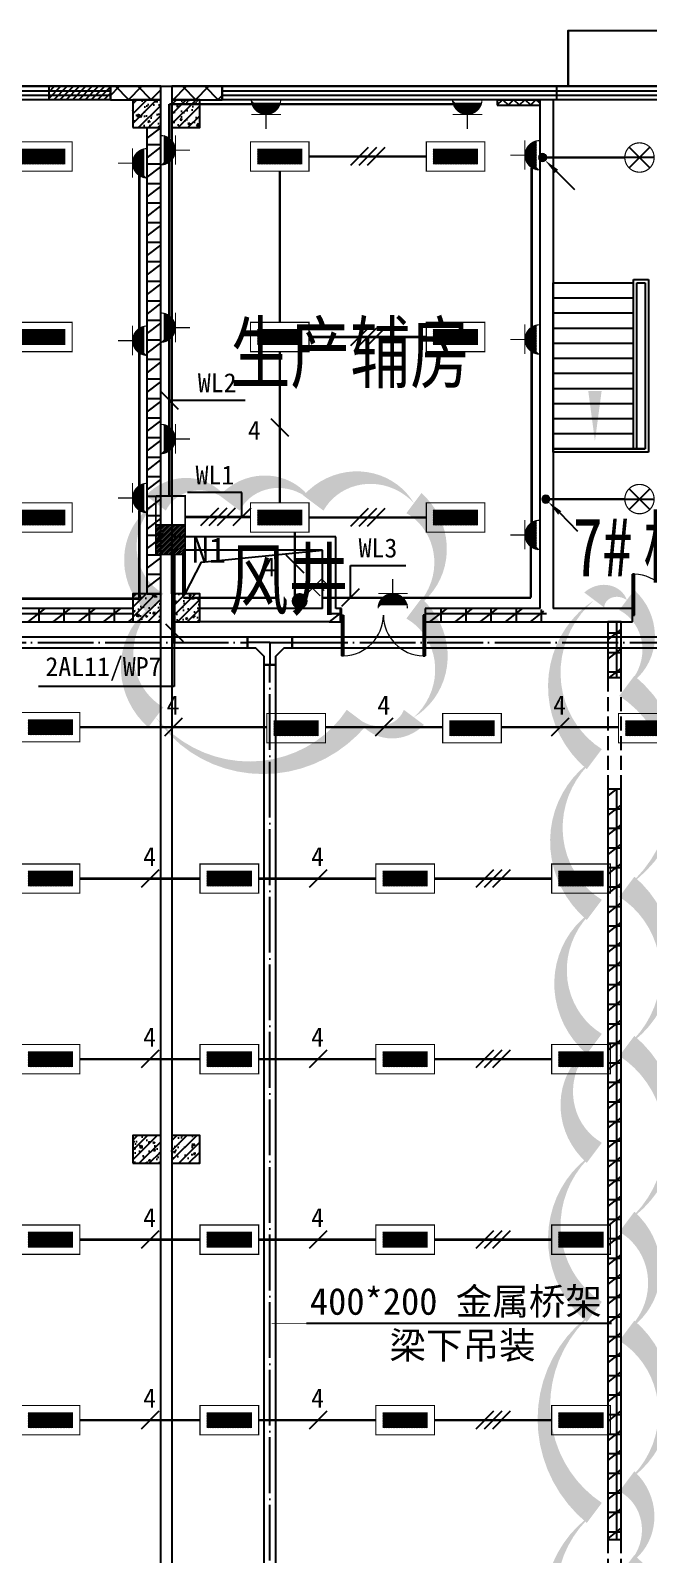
# Model space of a CAD drawing. Header units: millimetres. Extents: x -633009578 to 5705885, y -633235091 to 2571734.
# Drawn here: x 2842287 to 2853360, y 1965543 to 1992840 of the extents above; entities that cross this region are included whole.
import ezdxf

# ---------------------------------------------------------------- set-up
doc = ezdxf.new("R2010")
doc.units = ezdxf.units.MM
doc.header["$LTSCALE"] = 1000
doc.header["$MEASUREMENT"] = 0
doc.linetypes.add('DASH', pattern=[0.35, 0.25, -0.1])
doc.linetypes.add('DOTE', pattern=[2.4200000000000004, 2, -0.2, 0.02, -0.2])
doc.layers.get('0').update_dxf_attribs({"color": 9})
for name, color, linetype in [('3T_WOOD', 21, 'Continuous'), ('A-COLUM(柱)', 255, 'Continuous'), ('A-DOOR(门）', 4, 'Continuous'), ('A-F-AREA(计算)', 5, 'Continuous'), ('A-FLOR(看线)', 8, 'Continuous'), ('A-HATH(填充)', 8, 'Continuous'), ('A-OTHER(其它)', 192, 'Continuous'), ('A-STAR(楼梯)', 51, 'Continuous'), ('A-TEXT(房间)', 243, 'Continuous'), ('A-WALL(墙)', 255, 'Continuous'), ('A-WINDOW（窗）', 4, 'Continuous'), ('DIM_MODI', 6, 'Continuous'), ('DIM_SYMB', 3, 'Continuous'), ('WALL', 9, 'Continuous'), ('电-弱电平面-箭头', 3, 'Continuous'), ('电-强电平面-标注', 3, 'Continuous'), ('电-强电平面-线缆', 3, 'Continuous'), ('电-桥架', 4, 'Continuous'), ('设备-插座', 3, 'Continuous'), ('设备-照明', 3, 'Continuous'), ('设备-箱柜', 3, 'Continuous')]:
    doc.layers.add(name, color=color, linetype=linetype)
doc.styles.add('_TCH', font='simhei.ttf', dxfattribs={"width": 0.75, "bigfont": 'hztxt.shx'})
doc.styles.add('ELEC-DIM', font='simhei.ttf')
doc.styles.add('IDQSTYLE', font='simhei.ttf', dxfattribs={"width": 0.707, "bigfont": 'hztxt.shx'})
pattern_1 = [(0, (-1310557.920547385, -2.793967723846436e-09), (0, 350), []), (37.875, (-1310157.920547385, -2.793967723846436e-09), (-169.61527734408, 218.0766567528281), []), (90, (-1310157.920547385, -2.793967723846436e-09), (-450, 2.755455298081545e-14), [])]
pattern_2 = [(45, (-1310357.920547385, -2.793967723846436e-09), (-200.0002033111466, 200.0002033111467), []), (135, (-1310357.920547385, -2.793967723846436e-09), (-200.0002033111467, -200.0002033111466), [])]

# ---------------------------------------------------------------- blocks, each defined once
blk = doc.blocks.new('$TCHSYS$WIN2D')
for p, q in [((-0.5, 0.5), (0.5, 0.5)), ((-0.5, 0.5), (-0.4999999999999999, -0.5)), ((0.5, 0.5), (0.4999999999999998, -0.5)), ((0.5, 0.1666666666666666), (-0.5, 0.1666666666666666)), ((0.5, -0.1666666666666667), (-0.5, -0.1666666666666667)), ((-0.4999999999999999, -0.5), (0.5, -0.5))]:
    blk.add_line(p, q)
blk = doc.blocks.new('$DorLib2D$00000002')
for p, q in [((-0.5, -5.684341886080802e-17), (-0.5000000000000007, 0.4875)), ((-0.4750000000000007, 0.4875), (-0.5000000000000007, 0.4875)), ((-0.475, -2.842170943040401e-17), (-0.4750000000000007, 0.4875)), ((0.475, -2.842170943040401e-17), (0.4750000000000007, 0.4875)), ((0.4750000000000007, 0.4875), (0.5000000000000007, 0.4875)), ((0.5, -5.684341886080802e-17), (0.5000000000000007, 0.4875)), ((-0.5, -5.684341886080802e-17), (-0.475, -2.842170943040401e-17)), ((0.5, -5.684341886080802e-17), (0.475, -2.842170943040401e-17))]:
    blk.add_line(p, q)
at = {"lineweight": 13}
for centre, start, end in [((-0.4875, -4.263256414560601e-17), 0, 88.53071641864632), ((0.4875, -4.263256414560601e-17), 91.4692835813537, 180)]:
    blk.add_arc(centre, 0.4875, start, end, dxfattribs=at)
blk = doc.blocks.new('_FZH')
h = blk.add_hatch()
h.set_pattern_fill('钢筋混凝土', color=256, scale=0.1, style=0)
h.set_pattern_definition([(45, (0, 0), (-0.1767766952966369, 0.1767766952966369), []), (50, (0, 0), (0.7172601826007535, -0.06275213498259512), [0.07500000000000001, -0.8250000000000001]), (355, (0, 0), (-0.138751333613, 0.7521921337000119), [0.06, -0.66]), (100.4514, (0.05977168000000001, -0.00522934), (0.5785093817140216, 0.6894395420609536), [0.06374019, -0.701142112]), (46.1842, (0, 0.2), (1.067241048625645, -0.1655190143290181), [0.1125, -1.2375]), (96.6356, (0.088936745, 0.186206693), (0.9346627055487033, 0.9741178709004418), [0.095610288, -1.051713]), (351.1842, (0, 0.2), (0.9346619451336272, 0.9741186009253247), [0.09000000000000001, -0.9900000000000001]), (21, (0.1, 0.15), (0.5969070521184617, -0.4026188906653388), [0.07500000000000001, -0.8250000000000001]), (326, (0.1, 0.15), (0.2433153319215824, 0.7251500450468529), [0.06, -0.66]), (71.4514, (0.149742233, 0.116448394), (0.84022262858149, 0.3225304967099524), [0.06374019, -0.701142112]), (37.50000000000001, (0, 0), (0.01215985531729062, 0.3328938538313115), [0, -0.652, 0, -0.67, 0, -0.6625000000000001]), (7.499999999999999, (0, 0), (0.2630695374421486, 0.3944117118823603), [0, -0.382, 0, -0.637, 0, -0.2525]), (-32.5, (-0.223, 0), (0.533822436172409, -0.02255487173437976), [0, -0.25, 0, -0.78, 0, -1.035]), (-42.5, (-0.323, 0), (0.5831861693423862, 0.1001049823323177), [0, -0.325, 0, -0.518, 0, -0.735])])
h.paths.add_polyline_path([(-0.5, -0.5), (0.5, -0.5), (0.5, 0.5), (-0.5, 0.5)])
blk.add_lwpolyline([(-0.5, -0.5), (0.5, -0.5), (0.5, 0.5), (-0.5, 0.5)], close=True)
blk = doc.blocks.new('9-3-1')
h = blk.add_hatch()
h.set_pattern_fill('ANSI31', color=256, scale=50)
h.set_pattern_definition([(45, (0, 0), (-56.1266007566822, 56.12660075668221), [])])
h.paths.add_polyline_path([(1186740.59828876, 1313862.080887664), (1187840.59828876, 1313862.080887664), (1187840.59828876, 1313622.080887664), (1186740.59828876, 1313622.080887664)])
at = {"layer": 'A-HATH(填充)'}
h = blk.add_hatch(dxfattribs=at)
h.set_pattern_fill('多孔材料', color=256, scale=100, style=0)
h.set_pattern_definition(pattern_2)
h.paths.add_polyline_path([(1188740.598288327, 1313862.080887664), (1187840.598289082, 1313862.080887668), (1187840.598289082, 1313622.08088766), (1188740.598288327, 1313622.080887664)])
h = blk.add_hatch(dxfattribs=at)
h.set_pattern_fill('多孔材料', color=256, scale=100, style=0)
h.set_pattern_definition(pattern_2)
h.paths.add_polyline_path([(1188940.598288325, 1313622.080887664), (1189840.598288573, 1313622.080887666), (1189840.598288573, 1313862.080887667), (1188940.598288325, 1313862.080887664)])
h = blk.add_hatch(dxfattribs=at)
h.set_pattern_fill('多孔材料', color=256, scale=50, style=0)
h.set_pattern_definition([(45, (-1310457.920547385, -2.793967723846436e-09), (-100.0001016555733, 100.0001016555733), []), (135, (-1310457.920547385, -2.793967723846436e-09), (-100.0001016555733, -100.0001016555733), [])])
h.paths.add_polyline_path([(1194770.598288374, 1313522.080887514), (1195530.598288368, 1313522.080887514), (1195530.598288368, 1313622.080887514), (1194770.598288374, 1313622.080887514)])
h = blk.add_hatch(dxfattribs=at)
h.set_pattern_fill('空心砖', color=256, scale=100, style=0)
h.set_pattern_definition(pattern_1)
h.paths.add_polyline_path([(1188500.598288325, 1304772.080887664), (1188740.598288325, 1304772.080887664), (1188740.598288325, 1313122.080887664), (1188500.598288325, 1313122.080887664)])
h = blk.add_hatch(dxfattribs=at)
h.set_pattern_fill('空心砖', color=256, scale=100, style=0)
h.set_pattern_definition(pattern_1)
h.paths.add_polyline_path([(1188240.598288327, 1304272.080887664), (1188240.598288327, 1304512.080887652), (1180490.598288065, 1304512.080887617), (1180490.598288065, 1304272.080887667)])
h = blk.add_hatch(dxfattribs=at)
h.set_pattern_fill('空心砖', color=256, scale=100, style=0)
h.set_pattern_definition(pattern_1)
h.paths.add_polyline_path([(1191760.598288303, 1304272.080887657), (1191980.598288325, 1304272.08088764), (1191980.598288325, 1304512.080887586), (1191880.598288446, 1304512.080887635), (1191760.598288398, 1304432.080887618)])
h = blk.add_hatch(dxfattribs=at)
h.set_pattern_fill('空心砖', color=256, scale=100, style=0)
h.set_pattern_definition(pattern_1)
h.paths.add_polyline_path([(1195530.598288383, 1304512.080887639), (1193480.598288325, 1304512.080887587), (1193480.598288325, 1304272.080887641), (1195650.598288368, 1304272.080887661), (1195650.598288378, 1304432.080887678)])
h = blk.add_hatch(dxfattribs=at)
h.set_pattern_fill('空心砖', color=256, scale=100, style=0)
h.set_pattern_definition(pattern_1)
h.paths.add_polyline_path([(1196750.598288323, 1304272.080887669), (1196750.598288318, 1303272.080887347), (1196990.598288324, 1303272.080887347), (1196990.598288323, 1304272.080887669)])
h = blk.add_hatch(dxfattribs=at)
h.set_pattern_fill('空心砖', color=256, scale=100, style=0)
h.set_pattern_definition(pattern_1)
h.paths.add_polyline_path([(1196750.598288318, 1301272.080887347), (1196750.598288319, 1287837.080887855), (1196990.598288326, 1287837.080887855), (1196990.598288324, 1301272.080887347)])
blk.add_lwpolyline([(1186740.59828876, 1313862.080887664), (1187840.59828876, 1313862.080887664), (1187840.59828876, 1313622.080887664), (1186740.59828876, 1313622.080887664)], close=True)
at = {"layer": 'A-F-AREA(计算)'}
blk.add_lwpolyline([(1121700.575826842, 1313862.080936), (1255980.575826842, 1313862.080936), (1255980.575826842, 1177782.080936), (1121700.575826842, 1177782.080936)], close=True, dxfattribs=at)
at = {"layer": 'A-FLOR(看线)'}
for points in [[(1196040.598041024, 1314862.080887616), (1196040.598535106, 1313862.080887616), (1196040.598041024, 1314862.080887623), (1198140.598535106, 1314862.080887602), (1198140.598041024, 1313862.080887613), (1198140.598535106, 1314862.080887613)], [(1188740.598288325, 1245922.080887664), (1188740.598288325, 1313622.080887664)], [(1188940.598288327, 1313122.080887664), (1188940.598288327, 1245922.080887664)]]:
    blk.add_lwpolyline(points, dxfattribs=at)
at = {"layer": 'A-OTHER(其它)'}
blk.add_lwpolyline([(1189179.606621484, 1304772.080887664), (1189470.644393945, 1305342.091310652), (1191640.598288325, 1305552.073075166)], dxfattribs=at)
at = {"layer": 'A-STAR(楼梯)'}
for p, q in [((1198790.598288553, 1313622.080887584), (1195770.598288375, 1313622.080887517)), ((1195770.598288375, 1313622.080887517), (1195770.598288375, 1310342.080887517)), ((1195770.598288375, 1307372.080887517), (1195770.598288375, 1310342.080887517)), ((1195770.598288375, 1310342.080887517), (1197210.59828838, 1310342.080887693)), ((1195770.598288375, 1310342.080887517), (1197210.598288379, 1310342.080887584)), ((1197210.598288375, 1307372.080887517), (1197210.59828839, 1310402.080887274)), ((1197210.59828839, 1310402.080887274), (1197480.598288347, 1310402.080887274)), ((1197270.598288375, 1307372.080887517), (1197270.598288375, 1310342.080887517)), ((1197270.598288375, 1307372.080887517), (1197270.59828839, 1310342.080887274)), ((1197270.59828839, 1310342.080887274), (1197420.598288347, 1310342.080887274)), ((1197270.598288473, 1310342.080887584), (1197420.598287992, 1310342.080887783)), ((1197420.598288375, 1310342.080887517), (1197420.598288375, 1307372.080887517)), ((1197420.598288347, 1310342.080887274), (1197420.598288347, 1307372.080887565)), ((1197480.598288347, 1310402.080887274), (1197480.598288347, 1307312.080887565)), ((1195770.598288375, 1310072.080887517), (1197210.598288378, 1310072.080887367)), ((1195770.598288375, 1309802.080887517), (1197210.598288377, 1309802.080887367)), ((1195770.598288375, 1309532.080887517), (1197210.598288376, 1309532.080887693)), ((1195770.598288375, 1309262.080887517), (1197210.598288374, 1309262.080887367)), ((1195770.598288375, 1308992.080887517), (1197210.598288373, 1308992.080887693)), ((1195770.598288375, 1308722.080887517), (1197210.598288372, 1308722.080887367)), ((1195770.598288375, 1308452.080887517), (1197210.598288371, 1308452.080887693)), ((1195770.598288375, 1308182.080887517), (1197210.598288369, 1308182.080887367)), ((1195770.598288375, 1307912.080887517), (1197210.598288368, 1307912.080887367)), ((1195770.598288375, 1307642.080887517), (1197210.598288366, 1307642.080887693)), ((1195770.598288375, 1307372.080887517), (1197210.598288365, 1307372.080887367)), ((1197420.598288347, 1307372.080887565), (1195770.598288375, 1307372.080887517)), ((1195770.598288375, 1307312.080887517), (1195770.598288375, 1307372.080887517)), ((1197480.598288347, 1307312.080887565), (1195770.598288375, 1307312.080887517)), ((1197210.598288365, 1307372.080887367), (1197270.598288375, 1307372.080887517)), ((1197210.598288375, 1307372.080887517), (1197270.598288375, 1307372.080887517)), ((1197270.598288375, 1307372.080887517), (1197420.598288375, 1307372.080887517))]:
    blk.add_line(p, q, dxfattribs=at)
at = {"layer": 'A-WALL(墙)'}
for p, q in [((1194770.598288374, 1313622.080887514), (1195530.598288368, 1313622.080887514)), ((1194770.598288374, 1313622.080887514), (1194770.598288374, 1313522.080887514)), ((1194770.598288374, 1313522.080887514), (1195530.598288368, 1313522.080887514)), ((1195530.598288368, 1313622.080887514), (1195530.598288368, 1313522.080887514)), ((1195530.598288368, 1313622.080887664), (1195530.598288383, 1304512.080887639)), ((1195770.598288368, 1313622.080887664), (1195530.598288368, 1313622.080887664)), ((1195770.598288368, 1313622.080887664), (1195770.598288383, 1304512.080887733)), ((1188500.598288349, 1304772.080887693), (1188500.598288325, 1313122.080887664)), ((1188740.598288349, 1304772.080887693), (1188740.598288325, 1313122.080887664)), ((1188940.59828813, 1304772.080887693), (1188940.598288245, 1305792.08088775)), ((1191880.598288446, 1305792.080887753), (1188940.598288245, 1305792.08088775)), ((1191880.598288446, 1304512.080887635), (1191880.598288446, 1305792.080887753)), ((1189180.598288498, 1304772.080887693), (1189180.598288247, 1305552.08088775)), ((1191640.598288446, 1305552.080887752), (1189180.598288247, 1305552.08088775)), ((1191640.598288446, 1304512.080887563), (1191640.598288446, 1305552.080887752)), ((1188240.598288553, 1304512.080887625), (1180490.598288065, 1304512.080887617)), ((1191640.598288446, 1304512.080887563), (1189440.598288327, 1304512.080887655)), ((1191980.598288325, 1304512.080887586), (1191880.598288446, 1304512.080887635)), ((1191980.598288325, 1304272.08088764), (1191980.598288325, 1304512.080887586)), ((1195530.598288383, 1304512.080887639), (1193480.598288325, 1304512.080887587)), ((1193480.598288325, 1304512.080887587), (1193480.598288325, 1304272.080887641)), ((1197190.598288325, 1304512.080887719), (1195770.598288383, 1304512.080887733)), ((1197190.598288325, 1304272.080887732), (1197190.598288325, 1304512.080887719)), ((1180490.598288065, 1304272.080887667), (1188240.598288553, 1304272.080887645)), ((1191760.598288303, 1304272.080887657), (1189440.598288327, 1304272.080887655)), ((1191760.598288303, 1304272.080887657), (1191980.598288325, 1304272.08088764)), ((1193480.598288325, 1304272.080887641), (1195650.598288368, 1304272.080887661)), ((1195650.598288368, 1304272.080887661), (1197190.598288325, 1304272.080887732)), ((1196750.598288323, 1304272.080887669), (1196750.598288318, 1303272.080887347)), ((1196990.598288323, 1304272.080887669), (1196750.598288323, 1304272.080887669)), ((1196990.598288324, 1303272.080887347), (1196990.598288323, 1304272.080887669)), ((1196750.598288318, 1303272.080887347), (1196990.598288324, 1303272.080887347)), ((1196750.598288318, 1301272.080887347), (1196750.598288319, 1287837.080887855)), ((1196990.598288324, 1301272.080887347), (1196750.598288318, 1301272.080887347)), ((1196990.598288326, 1287837.080887855), (1196990.598288324, 1301272.080887347)), ((1196750.598288319, 1287837.080887855), (1196990.598288326, 1287837.080887855))]:
    blk.add_line(p, q, dxfattribs=at)
at = {"layer": 'A-WINDOW（窗）'}
blk.add_line((1195840.598288375, 1313622.080887517), (1195840.598169795, 1313862.080754268), dxfattribs=at)
at = {"layer": 'A-WINDOW（窗）', "linetype": 'DASH'}
for p, q in [((1196750.598288323, 1303272.08088767), (1196750.598288323, 1301272.08088767)), ((1196990.598288323, 1301272.08088767), (1196990.598288323, 1303272.08088767)), ((1196750.598288325, 1287837.080887855), (1196750.598288325, 1285837.080887855)), ((1196990.598288325, 1285837.080887855), (1196990.598288325, 1287837.080887855))]:
    blk.add_line(p, q, dxfattribs=at)
at = {"layer": 'A-WINDOW（窗）'}
blk.add_lwpolyline([(1187840.598288706, 1313862.080887662), (1187840.598288706, 1313622.080887662)], dxfattribs=at)
at = {"layer": 'DIM_MODI', "color": 8}
blk.add_lwpolyline([(1193277.339343213, 1302559.808739717, 0, 450, 0.5), (1193277.339343213, 1304509.808739717, 0, 450, 0.5), (1193277.339343213, 1306397.500185758, 0, 450, 0.5), (1191477.339343213, 1306397.500185758, 0, 450, 0.5), (1189977.339343213, 1306397.500185758, 0, 450, 0.5), (1188654.03575371, 1306397.500185758, 0, 450, 0.5), (1188654.03575371, 1304597.500185758, 0, 450, 0.5), (1188654.03575371, 1302559.808739717, 0, 450, 0.5), (1192254.03575371, 1302559.808739717, 0, 450, 0.5)], format="xyseb", close=True, dxfattribs=at)
blk.add_lwpolyline([(1197091.939071017, 1284525.503476094, 0, 450, 0.5), (1197091.939071017, 1287375.503476094, 0, 450, 0.5), (1197091.939071017, 1288875.503476094, 0, 450, 0.5), (1197091.939071017, 1291575.503476094, 0, 450, 0.5), (1197091.939071017, 1293525.503476094, 0, 450, 0.5), (1197091.939071017, 1296675.503476094, 0, 450, 0.5), (1197091.939071017, 1299525.503476094, 0, 450, 0.5), (1197091.939071017, 1303125.503476094, 0, 450, 0.5), (1197091.939071017, 1304660.788694934, 0, 450, 0.5), (1196509.086256724, 1304660.788694934, 0, 450, 0.5), (1196509.086256724, 1301810.788694934, 0, 450, 0.5), (1196509.086256724, 1299110.788694934, 0, 450, 0.5), (1196509.086256724, 1296710.788694934, 0, 450, 0.5), (1196509.086256724, 1294760.788694934, 0, 450, 0.5), (1196509.086256724, 1291910.788694934, 0, 450, 0.5), (1196509.086256724, 1288310.788694934, 0, 450, 0.5), (1196509.086256724, 1285160.788694934, 0, 450, 0.5)], format="xyseb", dxfattribs=at)
at = {"layer": 'DIM_SYMB'}
blk.add_lwpolyline([(1198170.598288375, 1307237.080887517, 0, 0, 0), (1198170.598288375, 1311982.080887517, 0, 0, 0), (1196520.598288375, 1311982.080887517, 0, 0, 0), (1196520.598288375, 1307507.080887517, 0, 240.0000000000001, 0), (1196520.598288375, 1308407.080887517, 0, 0, 0)], format="xyseb", dxfattribs=at)
at = {"layer": 'WALL'}
for p, q in [((1188740.598288327, 1313862.080887664), (1187840.598289082, 1313862.080887668)), ((1187840.598289082, 1313862.080887668), (1187840.598289082, 1313622.08088766)), ((1188740.598288327, 1313622.080887664), (1188740.598288327, 1313862.080887664)), ((1189840.598288573, 1313862.080887667), (1188940.598288325, 1313862.080887664)), ((1188940.598288325, 1313862.080887664), (1188940.598288325, 1313622.080887664)), ((1189840.598288573, 1313622.080887666), (1189840.598288573, 1313862.080887667)), ((1187840.598289082, 1313622.08088766), (1188740.598288327, 1313622.080887664)), ((1188940.598288325, 1313622.080887664), (1189840.598288573, 1313622.080887666))]:
    blk.add_line(p, q, dxfattribs=at)
at = {"layer": 'A-COLUM(柱)', "xscale": 500, "yscale": 500, "zscale": 500}
for p in [(1188490.598288327, 1313372.080887664), (1189190.598288327, 1313372.080887664), (1188490.598288327, 1304522.080887664), (1189190.598288327, 1304522.080887664), (1188490.598288325, 1294822.080887664), (1189190.598288325, 1294822.080887664)]:
    blk.add_blockref('_FZH', p, dxfattribs=at)
at = {"layer": 'A-DOOR(门）', "extrusion": (0, 0, -1), "xscale": -1500, "yscale": 1500, "zscale": 1500, "rotation": 359.999999999947}
blk.add_blockref('$DorLib2D$00000002', (-1197940.59828824, 1304392.080887663), dxfattribs=at)
at = {"layer": 'A-DOOR(门）', "xscale": 1500, "yscale": 1500, "zscale": 1500, "rotation": 180.0000000000548}
blk.add_blockref('$DorLib2D$00000002', (1192730.598288442, 1304392.080887658), dxfattribs=at)
at = {"layer": 'A-WINDOW（窗）', "extrusion": (0, 0, -1), "xscale": -50000.04198255227, "yscale": 240, "zscale": 50000.04198255227, "rotation": 180}
blk.add_blockref('$TCHSYS$WIN2D', (-1162840.577297804, 1313742.080887664), dxfattribs=at)
at = {"layer": 'A-WINDOW（窗）', "extrusion": (0, 0, -1), "xscale": 50000.05726785376, "yscale": 240, "zscale": 50000.05726785376}
blk.add_blockref('$TCHSYS$WIN2D', (-1214840.626922268, 1313742.080887665), dxfattribs=at)
at = {"layer": 'A-TEXT(房间)', "style": '_TCH', "width": 0.75}
for s, p in [('生产辅房', (1189989.614687551, 1308564.934829714)), ('楼梯', (1197382.461184715, 1305083.803043619)), ('7#', (1196122.461184715, 1305083.803043619)), ('风井', (1189956.996984331, 1304506.202689592))]:
    blk.add_text(s, height=1050, dxfattribs=at).set_placement(p)
blk = doc.blocks.new('*X353')
at = {"color": 0, "linetype": 'Continuous'}
for p, q in [((277.1059544658493, 221.9516255332986), (279.536990929048, 224.3826619964973)), ((277.1059544658493, 222.2344682457732), (279.2541482165735, 224.3826619964973)), ((277.1059544658493, 222.5173109582479), (278.9713055040988, 224.3826619964973)), ((277.1059544658493, 222.8001536707225), (278.6884627916242, 224.3826619964973)), ((277.1059544658493, 223.0829963831971), (278.4056200791496, 224.3826619964973)), ((277.1059544658493, 223.3658390956717), (278.122777366675, 224.3826619964973)), ((277.1059544658493, 223.6486818081463), (277.8399346542004, 224.3826619964973)), ((277.1059544658493, 223.9315245206209), (277.5570919417257, 224.3826619964973)), ((277.1059544658493, 224.2143672330955), (277.2742492292511, 224.3826619964973)), ((277.3198336415227, 221.8826619964973), (279.8198336415227, 224.3826619964973)), ((277.6026763539973, 221.8826619964973), (280.1026763539973, 224.3826619964973)), ((277.8855190664719, 221.8826619964973), (280.3855190664719, 224.3826619964973)), ((278.1683617789465, 221.8826619964973), (280.6683617789466, 224.3826619964973)), ((278.4512044914212, 221.8826619964973), (280.9512044914212, 224.3826619964973)), ((278.7340472038958, 221.8826619964973), (281.2340472038958, 224.3826619964973)), ((279.0168899163704, 221.8826619964973), (281.5168899163704, 224.3826619964973)), ((279.299732628845, 221.8826619964973), (281.799732628845, 224.3826619964973)), ((279.5825753413196, 221.8826619964973), (282.0825753413196, 224.3826619964973)), ((279.8654180537943, 221.8826619964973), (282.3654180537943, 224.3826619964973)), ((280.1482607662689, 221.8826619964973), (282.6482607662689, 224.3826619964973)), ((280.4311034787435, 221.8826619964973), (282.9311034787435, 224.3826619964973)), ((280.7139461912181, 221.8826619964973), (283.2139461912181, 224.3826619964973)), ((280.9967889036927, 221.8826619964973), (283.4967889036927, 224.3826619964973)), ((281.2796316161674, 221.8826619964973), (283.7796316161674, 224.3826619964973)), ((281.5624743286419, 221.8826619964973), (284.062474328642, 224.3826619964973)), ((281.8453170411166, 221.8826619964973), (284.3453170411166, 224.3826619964973)), ((282.1281597535912, 221.8826619964973), (284.6059544658494, 224.3604567087555)), ((282.4110024660658, 221.8826619964973), (284.6059544658494, 224.0776139962809)), ((282.6938451785405, 221.8826619964973), (284.6059544658494, 223.7947712838063)), ((282.976687891015, 221.8826619964973), (284.6059544658494, 223.5119285713317)), ((283.2595306034897, 221.8826619964973), (284.6059544658494, 223.229085858857)), ((283.5423733159643, 221.8826619964973), (284.6059544658494, 222.9462431463824)), ((283.8252160284389, 221.8826619964973), (284.6059544658494, 222.6634004339078)), ((284.1080587409135, 221.8826619964973), (284.6059544658494, 222.3805577214332)), ((284.3909014533882, 221.8826619964973), (284.6059544658494, 222.0977150089586))]:
    blk.add_line(p, q, dxfattribs=at)
blk = doc.blocks.new('HC000062')
at = {"color": 0, "linetype": 'Continuous', "const_width": 0.2}
for points in [[(-4.97662087547036, 2.499999999999943), (5.023379124529697, 2.499999999999943), (5.023379124529697, -2.500000000000057), (-4.97662087547036, -2.500000000000057), (-4.97662087547036, 2.499999999999943)], [(-3.72662087547036, 1.25), (-3.72662087547036, -1.250000000000057), (3.773379124529697, -1.250000000000057), (3.773379124529697, 1.25), (-3.72662087547036, 1.25)]]:
    blk.add_lwpolyline(points, dxfattribs=at)
at = {"color": 0, "linetype": 'Continuous'}
blk.add_blockref('*X353', (-280.8325753413197, -223.1326619964974), dxfattribs=at)
at = {"color": 0, "style": 'IDQSTYLE', "width": 0.7}
blk.add_attdef('PSFHATT', (7.023379124529697, -2.500000000000057), '', height=2.5, dxfattribs=at)
blk = doc.blocks.new('*X285')
at = {"color": 0, "linetype": 'Continuous'}
for p, q in [((159.595646846908, 156.7672197221619), (159.6233466819307, 156.7949195571846)), ((159.6640079704214, 156.5527381332005), (159.9061893944054, 156.7949195571846)), ((159.747532531186, 156.3534199814905), (160.18903210688, 156.7949195571846)), ((159.8446775338837, 156.1677222717137), (160.4718748193546, 156.7949195571846)), ((159.9544025265515, 155.9946045519069), (160.7547175318292, 156.7949195571846)), ((160.0760273856543, 155.833386698535), (161.0375602443038, 156.7949195571846)), ((160.2091522122192, 155.6836688126253), (161.3204029567785, 156.7949195571846)), ((160.3536147760518, 155.5452886639833), (161.6032456692531, 156.7949195571846)), ((160.5094741859558, 155.4183053614127), (161.8860883817277, 156.7949195571846)), ((160.6770167777584, 155.3030052407406), (162.1689310942023, 156.7949195571846)), ((160.8567856433337, 155.1999313938414), (162.451773806677, 156.7949195571846)), ((161.0496413096342, 155.1099443476672), (162.7346165191516, 156.7949195571846)), ((161.2568708631404, 155.0343311886988), (163.0174592316262, 156.7949195571846)), ((161.4803825063601, 154.9750001194438), (163.3003019441008, 156.7949195571846)), ((161.7230685552892, 154.9348434558983), (163.5831446565754, 156.7949195571846)), ((161.9895441276247, 154.9184763157592), (163.86598736905, 156.7949195571846)), ((162.2878715788766, 154.9339610545365), (164.4937876543064, 157.1398771299663)), ((162.6346011340941, 154.9978478972794), (164.4299008115636, 156.7931475747489)), ((163.0778250055067, 155.1582290562173), (164.2695196526256, 156.3499237033363))]:
    blk.add_line(p, q, dxfattribs=at)
blk = doc.blocks.new('HC001597')
at = {"color": 0, "linetype": 'Continuous', "const_width": 0.2}
for points in [[(0, 1.876521703951876), (0, 4.376521703951876)], [(2.549372027147328, 1.900129832397506), (-2.483025305961492, 1.900129832397506)], [(2.421006983541884, 0), (-2.421006983541884, 0)]]:
    blk.add_lwpolyline(points, dxfattribs=at)
blk.add_lwpolyline([(2.5, -0.6234782960481243, 0.1989123673796542), (1.76776695296634, 1.144288656918215, 0.1989123673796558), (4.205349176516791e-17, 1.876521703951876, 0.1989123673796558), (-1.76776695296634, 1.144288656918216, 0.1989123673796542), (-2.5, -0.6234782960481239)], format="xyb", dxfattribs=at)
at = {"color": 0, "linetype": 'Continuous', "rotation": 180}
blk.add_blockref('*X285', (162.0093508556101, 156.7949195571846), dxfattribs=at)
at = {"color": 0, "style": 'IDQSTYLE', "width": 0.7}
blk.add_attdef('PSFHATT', (4.549372027147328, -0.6234783060481244), '', height=2.5, dxfattribs=at)
blk = doc.blocks.new('*X153')
at = {"color": 0, "linetype": 'Continuous'}
for p, q in [((234.7655414724513, 317.9212989399893), (239.3433150387835, 322.4990725063215)), ((234.7655414724513, 318.3455630087012), (238.9190509700716, 322.4990725063215)), ((234.7655414724513, 318.7698270774131), (238.4947869013596, 322.4990725063215)), ((234.7655414724513, 319.1940911461251), (238.0705228326477, 322.4990725063215)), ((234.7655414724513, 319.618355214837), (237.6462587639358, 322.4990725063215)), ((234.7655414724513, 320.0426192835489), (237.2219946952239, 322.4990725063215)), ((234.7655414724513, 320.4668833522609), (236.797730626512, 322.4990725063215)), ((234.7655414724513, 320.8911474209728), (236.3734665578, 322.4990725063215)), ((234.7655414724513, 321.3154114896847), (235.9492024890881, 322.4990725063215)), ((234.7655414724513, 321.7396755583966), (235.5249384203761, 322.4990725063215)), ((234.7655414724513, 322.1639396271086), (235.1006743516642, 322.4990725063215)), ((234.7675791074955, 317.4990725063215), (239.7655414724513, 322.4970348712774)), ((235.1918431762074, 317.4990725063215), (239.7655414724513, 322.0727708025654)), ((235.6161072449193, 317.4990725063215), (239.7655414724513, 321.6485067338535)), ((236.0403713136312, 317.4990725063215), (239.7655414724513, 321.2242426651416)), ((236.4646353823431, 317.4990725063215), (239.7655414724513, 320.7999785964296)), ((236.8888994510551, 317.4990725063215), (239.7655414724513, 320.3757145277177)), ((237.313163519767, 317.4990725063215), (239.7655414724513, 319.9514504590058)), ((237.7374275884789, 317.4990725063215), (239.7655414724513, 319.5271863902939)), ((238.1616916571909, 317.4990725063215), (239.7655414724513, 319.1029223215819)), ((238.5859557259028, 317.4990725063215), (239.7655414724513, 318.67865825287)), ((239.0102197946147, 317.4990725063215), (239.7655414724513, 318.2543941841581)), ((239.4344838633266, 317.4990725063215), (239.7655414724513, 317.8301301154461))]:
    blk.add_line(p, q, dxfattribs=at)
blk = doc.blocks.new('HC000435')
at = {"color": 0, "linetype": 'Continuous'}
blk.add_line((2.5, 0), (-2.5, 0), dxfattribs=at)
at = {"color": 0, "linetype": 'Continuous', "const_width": 0.3}
for points in [[(2.5, 0), (2.5, 5), (-2.5, 5)], [(-2.5, 5), (-2.5, 0)], [(-2.5, 0), (-2.5, -5), (2.5, -5), (2.5, 0)]]:
    blk.add_lwpolyline(points, dxfattribs=at)
at = {"color": 0, "linetype": 'Continuous'}
blk.add_blockref('*X153', (-237.2655414724513, -322.4990725063215), dxfattribs=at)
at = {"color": 0, "style": 'IDQSTYLE', "width": 0.7}
blk.add_attdef('PSFHATT', (4.500000000000028, -5), '', height=2.5, dxfattribs=at)
blk = doc.blocks.new('*X155')
at = {"color": 0, "linetype": 'Continuous'}
for p, q in [((261.9988066744281, 135.850956910748), (263.2375091559566, 137.0896593922765)), ((262.0234026256783, 135.5927101495236), (263.4957559171792, 137.0650634410244)), ((262.0463461952987, 136.1813391440932), (262.9071269225657, 137.0421198713602)), ((262.0884022348038, 135.3748670461744), (263.7135990205094, 137.00006383188)), ((262.1829592200917, 135.1865813189878), (263.9018847477136, 136.9055068466096)), ((262.3023466942452, 135.0231260806666), (264.0653399860179, 136.7861193724393)), ((262.4446987243758, 134.8826353983226), (264.205830668362, 136.6437673423088)), ((262.6100901587723, 134.7651841202445), (264.3232819464568, 136.478375907929)), ((262.8005700291263, 134.6728212781239), (264.4156447885779, 136.2878960375755)), ((263.0211904412342, 134.6105989777572), (264.4778670889456, 136.0672756254685)), ((263.2836307586351, 134.5901965826834), (264.4982694840214, 135.8048353080697)), ((263.6234742990336, 134.6471974106073), (264.4412686561033, 135.464991767677))]:
    blk.add_line(p, q, dxfattribs=at)
blk = doc.blocks.new('HC000111')
at = {"color": 0, "linetype": 'Continuous', "const_width": 0.2}
blk.add_lwpolyline([(0.8838834764833108, 0.3661165235168934, 0.1989123673796338), (1.250000000000034, 1.250000000000057, 0.1989123673796269), (0.8838834764832544, 2.13388347648322, 0.1989123673796352), (9.12880881998035e-14, 2.5, 0.1989123673796539), (-0.8838834764830719, 2.13388347648322, 0.1989123673796721), (-1.249999999999966, 1.250000000000057, 0.1989123673796564), (-0.8838834764831855, 0.3661165235168368, 0.198912367379673), (9.087175456556906e-14, 0, 0.198912367379652)], format="xyb", close=True, dxfattribs=at)
for points in [[(0.8838834764831975, 2.133883476483163), (3.750000000000091, 5), (5.000000000000091, 3.75)], [(2.221789122165297, 3.388795923702901), (3.514416944097014, 2.132759994237858)], [(2.898879886034229, 4.275409520972289), (4.191507707965946, 3.019373591507303)]]:
    blk.add_lwpolyline(points, dxfattribs=at)
at = {"color": 0, "linetype": 'Continuous'}
blk.add_blockref('*X155', (-263.2487560761181, -134.5897099905746), dxfattribs=at)
at = {"color": 0, "style": 'IDQSTYLE', "width": 0.7}
blk.add_attdef('PSFHATT', (7.000000000000091, -1e-08), '', height=2.5, dxfattribs=at)
blk = doc.blocks.new('HC000073')
at = {"color": 0, "linetype": 'Continuous'}
for p, q in [((-1.76776695296229, 1.76776695296229), (1.767766952970533, -1.767766952970533)), ((1.76776695297059, 1.767766952970476), (-1.767766952966383, -1.767766952966497)), ((-2.499999999999943, -5.684341886080801e-14), (2.500000000000057, -5.684341886080801e-14))]:
    blk.add_line(p, q, dxfattribs=at)
at = {"color": 0, "linetype": 'Continuous', "const_width": 0.2}
blk.add_lwpolyline([(1.76776695296644, -1.76776695296644, 0.1989123673796617), (2.500000000000057, 0, 0.1989123673796613), (1.767766952966383, 1.767766952966326, 0.198912367379653), (1.137288912133798e-13, 2.499999999999943, 0.1989123673796647), (-1.767766952966269, 1.767766952966327, 0.1989123673796613), (-2.499999999999943, 1.951292859901378e-16, 0.1989123673796761), (-1.767766952966269, -1.76776695296644, 0.1989123673796719), (1.12894543431545e-13, -2.500000000000057, 0.1989123673796541)], format="xyb", close=True, dxfattribs=at)
at = {"color": 0, "style": 'IDQSTYLE', "width": 0.7}
blk.add_attdef('PSFHATT', (4.500000010000057, -2.500000010000057), '', height=2.5, dxfattribs=at)
blk = doc.blocks.new('*X126')
at = {"color": 0, "linetype": 'Continuous'}
for p, q in [((192.590110055903, 446.7242872143482), (193.9264208598343, 448.0605980182795)), ((192.6512440212146, 447.2096852483717), (193.4410228258108, 447.9994640529679)), ((192.666080612941, 446.3759937026742), (194.2747143715083, 447.9846274612416)), ((192.8122309321682, 446.0978799531896), (194.552828120993, 447.8384771420143)), ((193.0126674313866, 445.874052383696), (194.7766556904866, 447.6380406427959)), ((193.2651240367983, 445.7022449203958), (194.9484631537868, 447.3855840373842)), ((193.5780466605768, 445.5909034754624), (195.0598045987202, 447.0726614136058)), ((193.9838870800477, 445.5724798262212), (195.0782282479613, 446.6668209941349))]:
    blk.add_line(p, q, dxfattribs=at)
blk = doc.blocks.new('HC001447')
at = {"color": 0, "linetype": 'Continuous'}
blk.add_line((-5.469508829517324, -5.531426259851287), (-2.364015929042509, -2.356448738054951), dxfattribs=at)
blk.add_lwpolyline([(-2.364015929042509, -2.356448738054951, 0.8, 0, 0), (-0.4121164681388194, -0.4698776614111466, 0, 0, 0)], format="xyseb", dxfattribs=at)
blk.add_circle((0, 0), 0.625, dxfattribs=at)
at = {"color": 0, "linetype": 'Continuous', "xscale": 0.5, "yscale": 0.5, "zscale": 0.5}
blk.add_blockref('*X126', (-96.91845018383214, -223.4069038532592), dxfattribs=at)
at = {"color": 0, "style": 'IDQSTYLE', "width": 0.7}
blk.add_attdef('PSFHATT', (2.62500001, -5.531426259851287), '', height=2.5, dxfattribs=at)

msp = doc.modelspace()

# ---------------------------------------------------------------- linework, layer by layer
at = {"layer": '电-强电平面-标注'}
for p, q in [((2848337.547865591, 1990742.029281524), (2848019.349814056, 1990423.831229991)), ((2848487.547865591, 1990742.029281524), (2848169.349814056, 1990423.831229991)), ((2848637.547865591, 1990742.029281524), (2848319.349814056, 1990423.831229991)), ((2848337.547865591, 1987508.695948191), (2848019.349814056, 1987190.497896658)), ((2848487.547865591, 1987508.695948191), (2848169.349814056, 1987190.497896658)), ((2848637.547865591, 1987508.695948191), (2848319.349814056, 1987190.497896658)), ((2844616.400974233, 1986377.599025767), (2844934.599025767, 1986059.400974233)), ((2844775.5, 1986218.5), (2845139.5, 1986218.5)), ((2845139.5, 1986218.5), (2846134.436708861, 1986218.5)), ((2846594.349814035, 1985892.029281522), (2846912.54786557, 1985573.831229989)), ((2846074.5, 1984565.5), (2845098.550632911, 1984565.5)), ((2846074.5, 1984127), (2846074.5, 1984565.5)), ((2845653.073445668, 1984286.099025767), (2845334.875394134, 1983967.900974233)), ((2845803.073445668, 1984286.099025767), (2845484.875394134, 1983967.900974233)), ((2845953.073445668, 1984286.099025767), (2845634.875394134, 1983967.900974233)), ((2846233.599025766, 1984286.099025767), (2845915.400974234, 1983967.900974233)), ((2848337.547865591, 1984275.362614857), (2848019.349814056, 1983957.164563324)), ((2848487.547865591, 1984275.362614857), (2848169.349814056, 1983957.164563324)), ((2848637.547865591, 1984275.362614857), (2848319.349814056, 1983957.164563324)), ((2846863.61089455, 1983445.411945451), (2847181.808946084, 1983127.213893918)), ((2848019.5, 1982679), (2848019.5, 1983255)), ((2848019.5, 1983255), (2849014.436708861, 1983255)), ((2848178.599025766, 1982838.099025767), (2847860.400974234, 1982519.900974233)), ((2844704.829540895, 1982214.599025767), (2845023.027592429, 1981896.400974233)), ((2844863.928566662, 1982055.5), (2844863.928566662, 1981090.5)), ((2844863.928566662, 1981090.5), (2842429.751351472, 1981090.5)), ((2845006.497865569, 1980521.029281538), (2844688.299814036, 1980202.831230003)), ((2848781.547865569, 1980521.029281538), (2848463.349814036, 1980202.831230003)), ((2851931.547865569, 1980521.029281538), (2851613.349814036, 1980202.831230003)), ((2844586.547865569, 1977808.695948195), (2844268.349814036, 1977490.49789666)), ((2847595.599025766, 1977808.695948195), (2847277.400974234, 1977490.49789666)), ((2850583.547865591, 1977808.695948191), (2850265.349814056, 1977490.497896658)), ((2850733.547865591, 1977808.695948191), (2850415.349814056, 1977490.497896658)), ((2850883.547865591, 1977808.695948191), (2850565.349814056, 1977490.497896658)), ((2844586.547865569, 1974575.362614861), (2844268.349814036, 1974257.164563327)), ((2847595.599025766, 1974575.362614861), (2847277.400974234, 1974257.164563327)), ((2850583.547865591, 1974575.362614857), (2850265.349814056, 1974257.164563324)), ((2850733.547865591, 1974575.362614857), (2850415.349814056, 1974257.164563324)), ((2850883.547865591, 1974575.362614857), (2850565.349814056, 1974257.164563324)), ((2844586.547865569, 1971342.029281528), (2844268.349814036, 1971023.831229993)), ((2847595.599025766, 1971342.029281528), (2847277.400974234, 1971023.831229993)), ((2850583.547865591, 1971342.029281524), (2850265.349814056, 1971023.831229991)), ((2850733.547865591, 1971342.029281524), (2850415.349814056, 1971023.831229991)), ((2850883.547865591, 1971342.029281524), (2850565.349814056, 1971023.831229991)), ((2844586.547865569, 1968108.695948195), (2844268.349814036, 1967790.49789666)), ((2847595.599025766, 1968108.695948195), (2847277.400974234, 1967790.49789666)), ((2850583.547865591, 1968108.695948191), (2850265.349814056, 1967790.497896658)), ((2850733.547865591, 1968108.695948191), (2850415.349814056, 1967790.497896658)), ((2850883.547865591, 1968108.695948191), (2850565.349814056, 1967790.497896658))]:
    msp.add_line(p, q, dxfattribs=at)
at = {"layer": '电-强电平面-线缆', "color": 1, "linetype": 'Continuous', "const_width": 45}
for points in [[(2844775.5, 1990906.858359321), (2844775.5, 1991521)], [(2844775.5, 1991521), (2846256.541262679, 1991521)], [(2846757.455521964, 1991521), (2849862.541262679, 1991521)], [(2844775.5, 1985733.858359321), (2844775.5, 1990483.896688056)], [(2847278.448839824, 1990582.930255757), (2849378.448839824, 1990582.930255757)], [(2852935.436853823, 1990564.177644559), (2851537.264452953, 1990564.177644559)], [(2844236.203309069, 1984686.114384898), (2844236.203309069, 1990242.885615048)], [(2846753.448839803, 1987612.096922427), (2846753.448839803, 1990320.430255771)], [(2851266.203309112, 1984024.416790172), (2851266.203309112, 1990385.385615075)], [(2847278.448839824, 1987349.596922424), (2849378.448839824, 1987349.596922424)], [(2846753.448839803, 1984378.763589084), (2846753.448839803, 1987087.096922427)], [(2844775.5, 1984502.499999978), (2844775.5, 1985310.896688056)], [(2852935.436853823, 1984446.318565672), (2851479.264452953, 1984446.318565672)], [(2844236.203309069, 1982663.99999998), (2844236.203309069, 1984246.885615048)], [(2845059.5, 1984127), (2846228.448839803, 1984127)], [(2847278.448839824, 1984116.263589091), (2849378.448839824, 1984116.263589091)], [(2847022.709920317, 1982718.862250285), (2847022.709920317, 1983853.763589084)], [(2844863.928566662, 1981876.5), (2844863.928566662, 1983452.499999978)], [(2845024, 1982679), (2845024, 1983452.499999978)], [(2851252.097921379, 1982679), (2851252.097921379, 1983595.100072616)], [(2842042.18821713, 1982663.999999978), (2844236.203309069, 1982663.99999998)], [(2845024, 1982679), (2846692.336147979, 1982679)], [(2847527.663852021, 1982679), (2848595.750930661, 1982679)], [(2848959.24906934, 1982679), (2851252.097921379, 1982679)], [(2843172.448839803, 1980361.930255771), (2846522.348839803, 1980361.930255771)], [(2847572.548839803, 1980361.930255771), (2849672.348839803, 1980361.930255771)], [(2850722.548839803, 1980361.930255771), (2852822.348839803, 1980361.930255771)], [(2843172.448839803, 1977649.596922427), (2845324.448839803, 1977649.596922427)], [(2846374.448839824, 1977649.596922424), (2848474.448839824, 1977649.596922424)], [(2849524.448839824, 1977649.596922424), (2851624.448839824, 1977649.596922424)], [(2843172.448839803, 1974416.263589094), (2845324.448839803, 1974416.263589094)], [(2846374.448839824, 1974416.263589091), (2848474.448839824, 1974416.263589091)], [(2849524.448839824, 1974416.263589091), (2851624.448839824, 1974416.263589091)], [(2843172.448839803, 1971182.930255761), (2845324.448839803, 1971182.930255761)], [(2846374.448839824, 1971182.930255757), (2848474.448839824, 1971182.930255757)], [(2849524.448839824, 1971182.930255757), (2851624.448839824, 1971182.930255757)], [(2843172.448839803, 1967949.596922427), (2845324.448839803, 1967949.596922427)], [(2846374.448839824, 1967949.596922424), (2848474.448839824, 1967949.596922424)], [(2849524.448839824, 1967949.596922424), (2851624.448839824, 1967949.596922424)]]:
    msp.add_lwpolyline(points, dxfattribs=at)
at = {"layer": '电-桥架', "color": 5, "linetype": 'DOTE', "ltscale": 0.5}
for p, q in [((2807328, 1981876.5), (2846175.454452639, 1981876.5)), ((2846575.454452639, 1981876.5), (2846175.454452639, 1981876.5)), ((2846575.454452639, 1981876.5), (2846975.454452639, 1981876.5)), ((2846575.454452639, 1981876.5), (2846575.454453256, 1981476.5)), ((2846975.454452639, 1981876.5), (2882182.499998417, 1981876.5)), ((2846575.454485424, 1960593.5), (2846575.454453256, 1981476.5))]:
    msp.add_line(p, q, dxfattribs=at)
at = {"layer": '电-桥架', "ltscale": 0.5}
for points in [[(2846175.45445264, 1981776.5), (2807328, 1981776.5), (2807328, 1981976.5), (2846175.454452639, 1981976.5)], [(2846975.45445264, 1981776.5), (2846825.45445264, 1981776.5), (2846675.454453025, 1981626.500000154), (2846675.454453256, 1981476.500000154), (2846475.454453256, 1981476.499999845), (2846475.454453025, 1981626.499999845), (2846325.45445264, 1981776.5), (2846175.45445264, 1981776.5), (2846175.454452639, 1981976.5), (2846975.454452639, 1981976.5)], [(2882182.499998418, 1981776.5), (2846975.45445264, 1981776.5), (2846975.454452639, 1981976.5), (2882182.499998417, 1981976.5)]]:
    msp.add_lwpolyline(points, close=True, dxfattribs=at)
msp.add_lwpolyline([(2846475.454485424, 1960593.499999845), (2846475.454453256, 1981476.499999845), (2846675.454453256, 1981476.500000154), (2846675.454485424, 1960593.500000154)], dxfattribs=at)
at = {"layer": '设备-箱柜', "color": 6}
msp.add_lwpolyline([(2846611, 1969681.199425386, 12, 12, 0), (2847229.705556707, 1969681.199425386, 12, 12, 0), (2847229.705556707, 1969681.199425386, 36, 36, 0), (2852701.649309047, 1969681.199425386, 36, 36, 0)], format="xyseb", dxfattribs=at)

# ---------------------------------------------------------------- block references
at = {"layer": '3T_WOOD'}
msp.add_blockref('9-3-1', (1655879.395743424, 677977.51603476), dxfattribs=at)
at = {"layer": '电-弱电平面-箭头', "color": 4, "xscale": -105, "yscale": 105, "zscale": 105}
for p in [(2851462.735545158, 1990564.177639306), (2851520.735545158, 1984446.318560421)]:
    msp.add_blockref('HC001447', p, dxfattribs=at)
at = {"layer": '设备-插座', "yscale": 105, "zscale": 105}
for p, xscale, rotation in [((2846506.998392322, 1991534.131701317), -105, 180), ((2850112.998392322, 1991534.131701317), -105, 180), ((2844314.528810683, 1990462.499999973), 105, 90), ((2844685.459252839, 1990695.377523688), -105, 270), ((2851344.528810725, 1990605), 105, 90), ((2844685.459252839, 1987516.877523688), -105, 270), ((2844314.528810683, 1987283.999999973), 105, 90), ((2851344.528810725, 1987306), 105, 90), ((2844685.459252839, 1985522.377523688), -105, 270), ((2844314.528810683, 1984466.499999973), 105, 90), ((2851344.528810725, 1983804.802405247), 105, 90)]:
    msp.add_blockref('HC001597', p, dxfattribs=dict(at, xscale=xscale, rotation=rotation))
at = {"layer": '设备-插座', "xscale": 105, "yscale": 105, "zscale": 105}
msp.add_blockref('HC001597', (2848777.5, 1982555.062143512), dxfattribs=at)
at = {"layer": '设备-照明', "yscale": 105, "zscale": 105}
for name, p, xscale in [('HC000062', (2842505.494031727, 1990582.930255749), 105), ('HC000062', (2846750.994031727, 1990582.930255771), 105), ('HC000062', (2849900.994031727, 1990582.930255771), 105), ('HC000073', (2853197.936853823, 1990564.177644559), -105), ('HC000062', (2842505.494031727, 1987349.596922406), 105), ('HC000062', (2846750.994031727, 1987349.596922427), 105), ('HC000062', (2849900.994031727, 1987349.596922427), 105), ('HC000073', (2853197.936853823, 1984446.318565672), 105), ('HC000062', (2842505.494031727, 1984116.263589062), 105), ('HC000062', (2846750.994031727, 1984116.263589084), 105), ('HC000062', (2849900.994031727, 1984116.263589084), 105), ('HC000111', (2847110, 1982489.596922458), 105), ('HC000062', (2842644.994031727, 1980361.930255771), 105), ('HC000062', (2847044.994031727, 1980343.5), 105), ('HC000062', (2850194.994031727, 1980343.5), 105), ('HC000062', (2853344.994031727, 1980343.5), 105), ('HC000062', (2842644.994031727, 1977649.596922427), 105), ('HC000062', (2845846.994031727, 1977649.596922427), 105), ('HC000062', (2848996.994031727, 1977649.596922427), 105), ('HC000062', (2852146.994031727, 1977649.596922427), 105), ('HC000062', (2842644.994031727, 1974416.263589084), 105), ('HC000062', (2845846.994031727, 1974416.263589084), 105), ('HC000062', (2848996.994031727, 1974416.263589084), 105), ('HC000062', (2852146.994031727, 1974416.263589084), 105), ('HC000062', (2842644.994031727, 1971182.930255771), 105), ('HC000062', (2845846.994031727, 1971182.930255771), 105), ('HC000062', (2848996.994031727, 1971182.930255771), 105), ('HC000062', (2852146.994031727, 1971182.930255771), 105), ('HC000062', (2842644.994031727, 1967949.596922427), 105), ('HC000062', (2845846.994031727, 1967949.596922427), 105), ('HC000062', (2848996.994031727, 1967949.596922427), 105), ('HC000062', (2852146.994031727, 1967949.596922427), 105)]:
    msp.add_blockref(name, p, dxfattribs=dict(at, xscale=xscale))
at = {"layer": '设备-箱柜', "xscale": 105, "yscale": 105, "zscale": 105}
msp.add_blockref('HC000435', (2844797, 1983977.499999978), dxfattribs=at)

# ---------------------------------------------------------------- texts
at = {"layer": '电-强电平面-标注', "style": 'ELEC-DIM'}
for s, height, p in [('WL2', 339.8734177215189, (2845285.702531645, 1986360.905063291)), ('4', 339.8734177215189, (2846181.929852461, 1985507.930255753)), ('WL1', 339.8734177215189, (2845244.753164556, 1984707.905063291)), ('N1', 450, (2845177.5, 1983310)), ('WL3', 339.8734177215189, (2848165.702531645, 1983401.202531646)), ('4', 339.8734177215189, (2846451.190932975, 1983061.312919682)), ('2AL11/WP7', 339.8734177215189, (2842555.067807168, 1981276.575949367)), ('4', 339.8734177215189, (2844725.879852458, 1980586.930255771)), ('4', 339.8734177215189, (2848500.929852459, 1980586.930255771)), ('4', 339.8734177215189, (2851650.929852459, 1980586.930255771)), ('4', 339.8734177215189, (2844305.929852459, 1977874.596922427)), ('4', 339.8734177215189, (2847314.981012656, 1977874.596922427)), ('4', 339.8734177215189, (2844305.929852459, 1974641.263589094)), ('4', 339.8734177215189, (2847314.981012656, 1974641.263589094)), ('4', 339.8734177215189, (2844305.929852459, 1971407.930255761)), ('4', 339.8734177215189, (2847314.981012656, 1971407.930255761)), ('4', 339.8734177215189, (2844305.929852459, 1968174.596922427)), ('4', 339.8734177215189, (2847314.981012656, 1968174.596922427))]:
    msp.add_text(s, height=height, dxfattribs=at).set_placement(p)
at = {"layer": '设备-箱柜', "color": 6, "style": 'ELEC-DIM'}
for s, p in [('400*200 金属桥架', (2847293.535357554, 1969836.962549296)), ('梁下吊装', (2848718, 1969049.5))]:
    msp.add_text(s, height=480, dxfattribs=at).set_placement(p)

doc.saveas('drawing.dxf')
